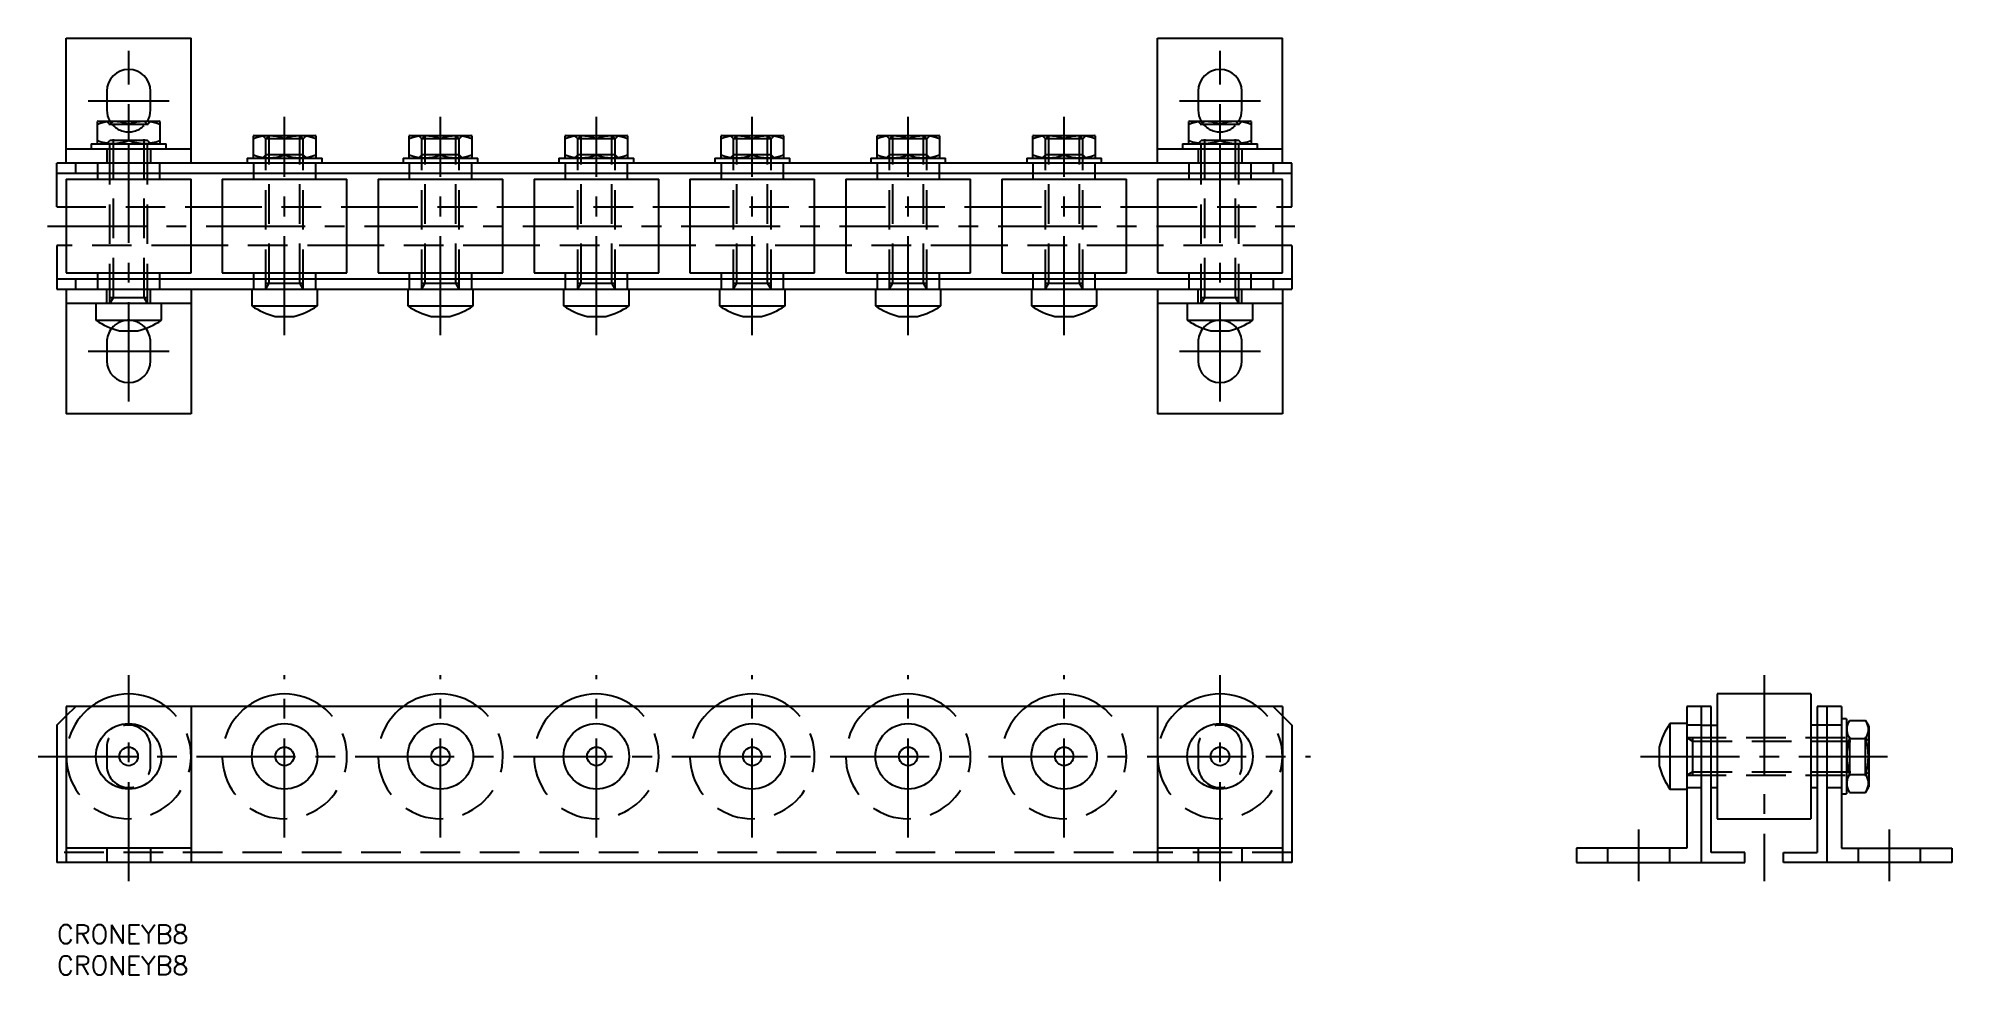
# Model space of a CAD drawing. Extents: x -3 to 304, y -8 to 142.
import ezdxf

# ---------------------------------------------------------------- set-up
doc = ezdxf.new("R2010")
doc.units = 0
doc.header["$LTSCALE"] = 0.5
doc.linetypes.add('CENTER', pattern=[50.8, 31.75, -6.35, 6.35, -6.35])
doc.linetypes.add('DASHED', pattern=[19.05, 12.7, -6.35])
for name, color, linetype in [('MSM_CENTER', 1, 'CENTER'), ('MSM_CONTINUOUS', 7, 'CONTINUOUS'), ('MSM_DASHED', 4, 'DASHED'), ('MSM_PART_NUMBER', 7, 'CONTINUOUS')]:
    doc.layers.add(name, color=color, linetype=linetype)
doc.styles.get("Standard").update_dxf_attribs({"font": 'txt.shx', "height": 3, "bigfont": 'bigfont.shx'})

# ---------------------------------------------------------------- blocks, each defined once
blk = doc.blocks.new('*U45')
at = {"layer": 'MSM_PART_NUMBER'}
blk.add_text('CRONEYB8', height=3, dxfattribs=at).set_placement((0, -3))
blk = doc.blocks.new('*U46')
at = {"layer": 'MSM_PART_NUMBER'}
blk.add_text('CRONEYB8', height=3, dxfattribs=at).set_placement((0, -8))

msp = doc.modelspace()

# ---------------------------------------------------------------- linework, layer by layer
at = {"layer": 'MSM_CENTER'}
for p, q in [((11.5, 83.91), (11.5, 140.11)), ((186.5, 83.91), (186.5, 140.11)), ((5, 132.11), (18, 132.11)), ((180, 132.11), (193, 132.11)), ((36.5, 94.51), (36.5, 129.51)), ((61.5, 94.51), (61.5, 129.51)), ((86.5, 94.51), (86.5, 129.51)), ((111.5, 94.51), (111.5, 129.51)), ((136.5, 94.51), (136.5, 129.51)), ((161.5, 94.51), (161.5, 129.51)), ((-1.5, 112.01), (201, 112.01)), ((18, 91.91), (5, 91.91)), ((193, 91.91), (180, 91.91)), ((11.5, 7), (11.5, 40)), ((36.5, 14), (36.5, 40)), ((61.5, 14), (61.5, 40)), ((86.5, 14), (86.5, 40)), ((111.5, 14), (111.5, 40)), ((136.5, 14), (136.5, 40)), ((161.5, 14), (161.5, 40)), ((186.5, 7), (186.5, 40)), ((273.74, 40), (273.74, 7)), ((-3, 27), (201, 27)), ((253.94, 27), (293.54, 27)), ((253.64, 7), (253.64, 15.3)), ((293.84, 7), (293.84, 15.3))]:
    msp.add_line(p, q, dxfattribs=at)
at = {"layer": 'MSM_CONTINUOUS'}
for p, q in [((1.5, 122.11), (1.5, 142.11)), ((1.5, 142.11), (21.5, 142.11)), ((21.5, 122.11), (21.5, 142.11)), ((176.5, 122.11), (176.5, 142.11)), ((176.5, 142.11), (196.5, 142.11)), ((196.5, 122.11), (196.5, 142.11)), ((8, 133.61), (8, 130.61)), ((15, 130.61), (15, 133.61)), ((183, 133.61), (183, 130.61)), ((190, 130.61), (190, 133.61)), ((6.6, 128.81), (6.5, 128.75)), ((6.5, 125.27), (6.5, 128.75)), ((6.6, 128.81), (16.4, 128.81)), ((11.5, 125.72), (11.5, 128.31)), ((16.5, 128.75), (16.4, 128.81)), ((16.5, 128.75), (16.5, 125.27)), ((31.6, 126.51), (31.5, 126.45)), ((31.5, 122.97), (31.5, 126.45)), ((31.6, 126.51), (41.4, 126.51)), ((36.5, 123.42), (36.5, 126.01)), ((41.5, 126.45), (41.4, 126.51)), ((41.5, 126.45), (41.5, 122.97)), ((56.6, 126.51), (56.5, 126.45)), ((56.5, 122.97), (56.5, 126.45)), ((56.6, 126.51), (66.4, 126.51)), ((61.5, 123.42), (61.5, 126.01)), ((66.5, 126.45), (66.4, 126.51)), ((66.5, 126.45), (66.5, 122.97)), ((81.6, 126.51), (81.5, 126.45)), ((81.5, 122.97), (81.5, 126.45)), ((81.6, 126.51), (91.4, 126.51)), ((86.5, 123.42), (86.5, 126.01)), ((91.5, 126.45), (91.4, 126.51)), ((91.5, 126.45), (91.5, 122.97)), ((106.6, 126.51), (106.5, 126.45)), ((106.5, 122.97), (106.5, 126.45)), ((106.6, 126.51), (116.4, 126.51)), ((111.5, 123.42), (111.5, 126.01)), ((116.5, 126.45), (116.4, 126.51)), ((116.5, 126.45), (116.5, 122.97)), ((131.6, 126.51), (131.5, 126.45)), ((131.5, 122.97), (131.5, 126.45)), ((131.6, 126.51), (141.4, 126.51)), ((136.5, 123.42), (136.5, 126.01)), ((141.5, 126.45), (141.4, 126.51)), ((141.5, 126.45), (141.5, 122.97)), ((156.6, 126.51), (156.5, 126.45)), ((156.5, 122.97), (156.5, 126.45)), ((156.6, 126.51), (166.4, 126.51)), ((161.5, 123.42), (161.5, 126.01)), ((166.5, 126.45), (166.4, 126.51)), ((166.5, 126.45), (166.5, 122.97)), ((181.6, 128.81), (181.5, 128.75)), ((181.5, 125.27), (181.5, 128.75)), ((181.6, 128.81), (191.4, 128.81)), ((186.5, 125.72), (186.5, 128.31)), ((191.5, 128.75), (191.4, 128.81)), ((191.5, 128.75), (191.5, 125.27)), ((1.5, 124.41), (21.5, 124.41)), ((5.5, 125.21), (5.5, 124.41)), ((5.5, 125.21), (17.5, 125.21)), ((6.5, 125.27), (6.6, 125.21)), ((16.4, 125.21), (16.5, 125.27)), ((17.5, 124.41), (17.5, 125.21)), ((30.5, 122.91), (30.5, 122.11)), ((30.5, 122.91), (42.5, 122.91)), ((31.5, 122.97), (31.6, 122.91)), ((41.4, 122.91), (41.5, 122.97)), ((42.5, 122.11), (42.5, 122.91)), ((55.5, 122.91), (55.5, 122.11)), ((55.5, 122.91), (67.5, 122.91)), ((56.5, 122.97), (56.6, 122.91)), ((66.4, 122.91), (66.5, 122.97)), ((67.5, 122.11), (67.5, 122.91)), ((80.5, 122.91), (80.5, 122.11)), ((80.5, 122.91), (92.5, 122.91)), ((81.5, 122.97), (81.6, 122.91)), ((91.4, 122.91), (91.5, 122.97)), ((92.5, 122.11), (92.5, 122.91)), ((105.5, 122.91), (105.5, 122.11)), ((105.5, 122.91), (117.5, 122.91)), ((106.5, 122.97), (106.6, 122.91)), ((116.4, 122.91), (116.5, 122.97)), ((117.5, 122.11), (117.5, 122.91)), ((130.5, 122.91), (130.5, 122.11)), ((130.5, 122.91), (142.5, 122.91)), ((131.5, 122.97), (131.6, 122.91)), ((141.4, 122.91), (141.5, 122.97)), ((142.5, 122.11), (142.5, 122.91)), ((155.5, 122.91), (155.5, 122.11)), ((155.5, 122.91), (167.5, 122.91)), ((156.5, 122.97), (156.6, 122.91)), ((166.4, 122.91), (166.5, 122.97)), ((167.5, 122.11), (167.5, 122.91)), ((176.5, 124.41), (196.5, 124.41)), ((180.5, 125.21), (180.5, 124.41)), ((180.5, 125.21), (192.5, 125.21)), ((181.5, 125.27), (181.6, 125.21)), ((191.4, 125.21), (191.5, 125.27)), ((192.5, 124.41), (192.5, 125.21)), ((0, 115.11), (0, 122.11)), ((198, 122.11), (0, 122.11)), ((0, 120.51), (198, 120.51)), ((3, 120.51), (3, 122.11)), ((6.5, 120.51), (6.5, 119.51)), ((16.5, 119.51), (16.5, 120.51)), ((31.5, 120.51), (31.5, 119.51)), ((41.5, 119.51), (41.5, 120.51)), ((56.5, 120.51), (56.5, 119.51)), ((66.5, 119.51), (66.5, 120.51)), ((81.5, 120.51), (81.5, 119.51)), ((91.5, 119.51), (91.5, 120.51)), ((106.5, 120.51), (106.5, 119.51)), ((116.5, 119.51), (116.5, 120.51)), ((131.5, 120.51), (131.5, 119.51)), ((141.5, 119.51), (141.5, 120.51)), ((156.5, 120.51), (156.5, 119.51)), ((166.5, 119.51), (166.5, 120.51)), ((181.5, 120.51), (181.5, 119.51)), ((191.5, 119.51), (191.5, 120.51)), ((195, 122.11), (195, 120.51)), ((198, 115.11), (198, 122.11)), ((1.5, 119.51), (1.5, 104.51)), ((1.5, 119.51), (21.5, 119.51)), ((21.5, 104.51), (21.5, 119.51)), ((26.5, 119.51), (26.5, 104.51)), ((26.5, 119.51), (46.5, 119.51)), ((46.5, 104.51), (46.5, 119.51)), ((51.5, 119.51), (51.5, 104.51)), ((51.5, 119.51), (71.5, 119.51)), ((71.5, 104.51), (71.5, 119.51)), ((76.5, 119.51), (76.5, 104.51)), ((76.5, 119.51), (96.5, 119.51)), ((96.5, 104.51), (96.5, 119.51)), ((101.5, 119.51), (101.5, 104.51)), ((101.5, 119.51), (121.5, 119.51)), ((121.5, 104.51), (121.5, 119.51)), ((126.5, 119.51), (126.5, 104.51)), ((126.5, 119.51), (146.5, 119.51)), ((146.5, 104.51), (146.5, 119.51)), ((151.5, 119.51), (151.5, 104.51)), ((151.5, 119.51), (171.5, 119.51)), ((171.5, 104.51), (171.5, 119.51)), ((176.5, 119.51), (176.5, 104.51)), ((176.5, 119.51), (196.5, 119.51)), ((196.5, 104.51), (196.5, 119.51)), ((0, 115.11), (1.5, 115.11)), ((21.5, 115.11), (26.5, 115.11)), ((46.5, 115.11), (51.5, 115.11)), ((71.5, 115.11), (76.5, 115.11)), ((96.5, 115.11), (101.5, 115.11)), ((121.5, 115.11), (126.5, 115.11)), ((146.5, 115.11), (151.5, 115.11)), ((171.5, 115.11), (176.5, 115.11)), ((196.5, 115.11), (198, 115.11)), ((0, 108.91), (0, 101.91)), ((1.5, 108.91), (0, 108.91)), ((26.5, 108.91), (21.5, 108.91)), ((51.5, 108.91), (46.5, 108.91)), ((76.5, 108.91), (71.5, 108.91)), ((101.5, 108.91), (96.5, 108.91)), ((126.5, 108.91), (121.5, 108.91)), ((151.5, 108.91), (146.5, 108.91)), ((176.5, 108.91), (171.5, 108.91)), ((198, 108.91), (196.5, 108.91)), ((198, 108.91), (198, 101.91)), ((1.5, 104.51), (21.5, 104.51)), ((6.5, 104.51), (6.5, 103.51)), ((16.5, 103.51), (16.5, 104.51)), ((26.5, 104.51), (46.5, 104.51)), ((31.5, 104.51), (31.5, 103.51)), ((41.5, 103.51), (41.5, 104.51)), ((51.5, 104.51), (71.5, 104.51)), ((56.5, 104.51), (56.5, 103.51)), ((66.5, 103.51), (66.5, 104.51)), ((76.5, 104.51), (96.5, 104.51)), ((81.5, 104.51), (81.5, 103.51)), ((91.5, 103.51), (91.5, 104.51)), ((101.5, 104.51), (121.5, 104.51)), ((106.5, 104.51), (106.5, 103.51)), ((116.5, 103.51), (116.5, 104.51)), ((126.5, 104.51), (146.5, 104.51)), ((131.5, 104.51), (131.5, 103.51)), ((141.5, 103.51), (141.5, 104.51)), ((151.5, 104.51), (171.5, 104.51)), ((156.5, 104.51), (156.5, 103.51)), ((166.5, 103.51), (166.5, 104.51)), ((176.5, 104.51), (196.5, 104.51)), ((181.5, 104.51), (181.5, 103.51)), ((191.5, 103.51), (191.5, 104.51)), ((198, 103.51), (0, 103.51)), ((0, 101.91), (198, 101.91)), ((1.5, 101.91), (1.5, 81.91)), ((3, 101.91), (3, 103.51)), ((21.5, 101.91), (21.5, 81.91)), ((31.25, 101.91), (31.25, 99.2)), ((41.75, 99.2), (41.75, 101.91)), ((56.25, 101.91), (56.25, 99.2)), ((66.75, 99.2), (66.75, 101.91)), ((81.25, 101.91), (81.25, 99.2)), ((91.75, 99.2), (91.75, 101.91)), ((106.25, 101.91), (106.25, 99.2)), ((116.75, 99.2), (116.75, 101.91)), ((131.25, 101.91), (131.25, 99.2)), ((141.75, 99.2), (141.75, 101.91)), ((156.25, 101.91), (156.25, 99.2)), ((166.75, 99.2), (166.75, 101.91)), ((176.5, 101.91), (176.5, 81.91)), ((195, 103.51), (195, 101.91)), ((196.5, 101.91), (196.5, 81.91)), ((21.5, 99.61), (1.5, 99.61)), ((6.25, 99.61), (6.25, 96.9)), ((16.75, 96.9), (16.75, 99.61)), ((31.25, 99.2), (41.75, 99.2)), ((56.25, 99.2), (66.75, 99.2)), ((81.25, 99.2), (91.75, 99.2)), ((106.25, 99.2), (116.75, 99.2)), ((131.25, 99.2), (141.75, 99.2)), ((156.25, 99.2), (166.75, 99.2)), ((196.5, 99.61), (176.5, 99.61)), ((181.25, 99.61), (181.25, 96.9)), ((191.75, 96.9), (191.75, 99.61)), ((6.25, 96.9), (16.75, 96.9)), ((10.01, 95.21), (12.99, 95.21)), ((35.01, 97.51), (37.99, 97.51)), ((60.01, 97.51), (62.99, 97.51)), ((85.01, 97.51), (87.99, 97.51)), ((110.01, 97.51), (112.99, 97.51)), ((135.01, 97.51), (137.99, 97.51)), ((160.01, 97.51), (162.99, 97.51)), ((181.25, 96.9), (191.75, 96.9)), ((185.01, 95.21), (187.99, 95.21)), ((8, 93.41), (8, 90.41)), ((15, 90.41), (15, 93.41)), ((183, 93.41), (183, 90.41)), ((190, 90.41), (190, 93.41)), ((21.5, 81.91), (1.5, 81.91)), ((196.5, 81.91), (176.5, 81.91)), ((266.24, 37), (266.24, 17)), ((281.24, 37), (266.24, 37)), ((281.24, 37), (281.24, 17)), ((1.5, 35), (1.5, 10)), ((196.5, 35), (1.5, 35)), ((21.5, 35), (21.5, 10)), ((176.5, 35), (176.5, 10)), ((196.5, 35), (196.5, 10)), ((265.24, 35), (261.34, 35)), ((261.34, 35), (261.34, 12.3)), ((263.64, 35), (263.64, 10)), ((265.24, 11.6), (265.24, 35)), ((282.24, 35), (282.24, 11.6)), ((286.14, 35), (282.24, 35)), ((283.84, 10), (283.84, 35)), ((286.14, 35), (286.14, 12.3)), ((0, 32), (1.5, 33.5)), ((0, 32), (0, 10)), ((196.5, 33.5), (198, 32)), ((198, 32), (198, 10)), ((258.63, 32.25), (258.63, 21.75)), ((261.34, 32.25), (258.63, 32.25)), ((263.64, 32), (266.24, 32)), ((283.84, 32), (281.24, 32)), ((286.94, 33), (286.14, 33)), ((286.94, 33), (286.94, 21)), ((287.44, 32.77), (286.94, 31.9)), ((287.44, 32.77), (290.03, 32.77)), ((290.54, 31.9), (290.03, 32.77)), ((290.54, 31.9), (290.54, 22.1)), ((256.94, 28.49), (256.94, 25.51)), ((287.44, 29.89), (290.03, 29.89)), ((258.63, 21.75), (261.34, 21.75)), ((265.24, 22), (266.24, 22)), ((281.24, 22), (282.24, 22)), ((286.94, 22.1), (287.44, 21.23)), ((287.44, 24.11), (290.03, 24.11)), ((290.03, 21.23), (290.54, 22.1)), ((286.14, 21), (286.94, 21)), ((287.44, 21.23), (290.03, 21.23)), ((266.24, 17), (281.24, 17)), ((21.5, 12.3), (1.5, 12.3)), ((196.5, 12.3), (176.5, 12.3)), ((261.34, 12.3), (243.64, 12.3)), ((243.64, 12.3), (243.64, 10)), ((286.14, 12.3), (303.84, 12.3)), ((303.84, 12.3), (303.84, 10)), ((198, 10), (0, 10)), ((243.64, 10), (270.64, 10)), ((270.64, 11.6), (265.24, 11.6)), ((270.64, 10), (270.64, 11.6)), ((276.84, 11.6), (282.24, 11.6)), ((276.84, 10), (276.84, 11.6)), ((303.84, 10), (276.84, 10))]:
    msp.add_line(p, q, dxfattribs=at)
for centre, radius in [((11.5, 27), 5.25), ((36.5, 27), 5.25), ((61.5, 27), 5.25), ((86.5, 27), 5.25), ((111.5, 27), 5.25), ((136.5, 27), 5.25), ((161.5, 27), 5.25), ((186.5, 27), 5.25), ((11.5, 27), 1.49), ((36.5, 27), 1.49), ((61.5, 27), 1.49), ((86.5, 27), 1.49), ((111.5, 27), 1.49), ((136.5, 27), 1.49), ((161.5, 27), 1.49), ((186.5, 27), 1.49)]:
    msp.add_circle(centre, radius, dxfattribs=at)
for centre, radius, start, end in [((11.5, 133.61), 3.5, 0, 180), ((186.5, 133.61), 3.5, 0, 180), ((11.5, 130.61), 3.5, 180, 210.9497), ((11.5, 130.61), 3.5, 329.0503, 0), ((186.5, 130.61), 3.5, 180, 210.9497), ((186.5, 130.61), 3.5, 329.0503, 0), ((9, 121.38), 7.37, 70.1592, 109.8408), ((14, 121.38), 7.37, 70.1592, 109.8408), ((34, 119.08), 7.37, 70.1592, 109.8408), ((39, 119.08), 7.37, 70.1592, 109.8408), ((59, 119.08), 7.37, 70.1592, 109.8408), ((64, 119.08), 7.37, 70.1592, 109.8408), ((84, 119.08), 7.37, 70.1592, 109.8408), ((89, 119.08), 7.37, 70.1592, 109.8408), ((109, 119.08), 7.37, 70.1592, 109.8408), ((114, 119.08), 7.37, 70.1592, 109.8408), ((134, 119.08), 7.37, 70.1592, 109.8408), ((139, 119.08), 7.37, 70.1592, 109.8408), ((159, 119.08), 7.37, 70.1592, 109.8408), ((164, 119.08), 7.37, 70.1592, 109.8408), ((184, 121.38), 7.37, 70.1592, 109.8408), ((189, 121.38), 7.37, 70.1592, 109.8408), ((9, 132.64), 7.37, 250.1592, 289.8408), ((14, 132.64), 7.37, 250.1592, 289.8408), ((34, 130.34), 7.37, 250.1592, 289.8408), ((39, 130.34), 7.37, 250.1592, 289.8408), ((59, 130.34), 7.37, 250.1592, 289.8408), ((64, 130.34), 7.37, 250.1592, 289.8408), ((84, 130.34), 7.37, 250.1592, 289.8408), ((89, 130.34), 7.37, 250.1592, 289.8408), ((109, 130.34), 7.37, 250.1592, 289.8408), ((114, 130.34), 7.37, 250.1592, 289.8408), ((134, 130.34), 7.37, 250.1592, 289.8408), ((139, 130.34), 7.37, 250.1592, 289.8408), ((159, 130.34), 7.37, 250.1592, 289.8408), ((164, 130.34), 7.37, 250.1592, 289.8408), ((184, 132.64), 7.37, 250.1592, 289.8408), ((189, 132.64), 7.37, 250.1592, 289.8408), ((38.04, 109.25), 12.12, 235.9445, 255.5214), ((34.96, 109.25), 12.12, 284.4786, 304.0555), ((63.04, 109.25), 12.12, 235.9445, 255.5214), ((59.96, 109.25), 12.12, 284.4786, 304.0555), ((88.04, 109.25), 12.12, 235.9445, 255.5214), ((84.96, 109.25), 12.12, 284.4786, 304.0555), ((113.04, 109.25), 12.12, 235.9445, 255.5214), ((109.96, 109.25), 12.12, 284.4786, 304.0555), ((138.04, 109.25), 12.12, 235.9445, 255.5214), ((134.96, 109.25), 12.12, 284.4786, 304.0555), ((163.04, 109.25), 12.12, 235.9445, 255.5214), ((159.96, 109.25), 12.12, 284.4786, 304.0555), ((13.04, 106.95), 12.12, 235.9445, 255.5214), ((11.5, 93.41), 3.5, 141.2477, 180), ((9.96, 106.95), 12.12, 284.4786, 304.0555), ((11.5, 93.41), 3.5, 0, 38.7523), ((188.04, 106.95), 12.12, 235.9445, 255.5214), ((186.5, 93.41), 3.5, 141.2477, 180), ((184.96, 106.95), 12.12, 284.4786, 304.0555), ((186.5, 93.41), 3.5, 0, 38.7523), ((11.5, 90.41), 3.5, 180, 0), ((186.5, 90.41), 3.5, 180, 0), ((11.5, 27), 10, 53.1301, 126.8699), ((36.5, 27), 10, 53.1301, 126.8699), ((61.5, 27), 10, 53.1301, 126.8699), ((86.5, 27), 10, 53.1301, 126.8699), ((111.5, 27), 10, 53.1301, 126.8699), ((136.5, 27), 10, 53.1301, 126.8699), ((161.5, 27), 10, 53.1301, 126.8699), ((186.5, 27), 10, 53.1301, 126.8699), ((268.67, 25.46), 12.12, 145.9445, 165.5214), ((289.55, 31.33), 2.56, 154.3574, 214.3573), ((287.92, 31.33), 2.56, 325.6427, 25.6426), ((296.6, 27), 9.61, 162.5124, 197.4876), ((280.87, 27), 9.61, 342.5124, 17.4876), ((268.67, 28.54), 12.12, 194.4786, 214.0555), ((289.55, 22.67), 2.56, 145.6427, 205.6426), ((287.92, 22.67), 2.56, 334.3574, 34.3573)]:
    msp.add_arc(centre, radius, start, end, dxfattribs=at)
at = {"layer": 'MSM_DASHED'}
for p, q in [((7.96, 128.81), (8.5, 128.27)), ((9.04, 128.81), (8.5, 128.27)), ((14.5, 128.27), (8.5, 128.27)), ((8.5, 99.61), (8.5, 128.27)), ((9.04, 100.55), (9.04, 128.81)), ((13.96, 128.81), (14.5, 128.27)), ((13.96, 100.55), (13.96, 128.81)), ((15.04, 128.81), (14.5, 128.27)), ((14.5, 99.61), (14.5, 128.27)), ((32.96, 126.51), (33.5, 125.97)), ((34.04, 126.51), (33.5, 125.97)), ((39.5, 125.97), (33.5, 125.97)), ((33.5, 101.91), (33.5, 125.97)), ((34.04, 102.85), (34.04, 126.51)), ((38.96, 126.51), (39.5, 125.97)), ((38.96, 102.85), (38.96, 126.51)), ((40.04, 126.51), (39.5, 125.97)), ((39.5, 101.91), (39.5, 125.97)), ((57.96, 126.51), (58.5, 125.97)), ((59.04, 126.51), (58.5, 125.97)), ((64.5, 125.97), (58.5, 125.97)), ((58.5, 101.91), (58.5, 125.97)), ((59.04, 102.85), (59.04, 126.51)), ((63.96, 126.51), (64.5, 125.97)), ((63.96, 102.85), (63.96, 126.51)), ((65.04, 126.51), (64.5, 125.97)), ((64.5, 101.91), (64.5, 125.97)), ((82.96, 126.51), (83.5, 125.97)), ((84.04, 126.51), (83.5, 125.97)), ((89.5, 125.97), (83.5, 125.97)), ((83.5, 101.91), (83.5, 125.97)), ((84.04, 102.85), (84.04, 126.51)), ((88.96, 126.51), (89.5, 125.97)), ((88.96, 102.85), (88.96, 126.51)), ((90.04, 126.51), (89.5, 125.97)), ((89.5, 101.91), (89.5, 125.97)), ((107.96, 126.51), (108.5, 125.97)), ((109.04, 126.51), (108.5, 125.97)), ((114.5, 125.97), (108.5, 125.97)), ((108.5, 101.91), (108.5, 125.97)), ((109.04, 102.85), (109.04, 126.51)), ((113.96, 126.51), (114.5, 125.97)), ((113.96, 102.85), (113.96, 126.51)), ((115.04, 126.51), (114.5, 125.97)), ((114.5, 101.91), (114.5, 125.97)), ((132.96, 126.51), (133.5, 125.97)), ((134.04, 126.51), (133.5, 125.97)), ((139.5, 125.97), (133.5, 125.97)), ((133.5, 101.91), (133.5, 125.97)), ((134.04, 102.85), (134.04, 126.51)), ((138.96, 126.51), (139.5, 125.97)), ((138.96, 102.85), (138.96, 126.51)), ((140.04, 126.51), (139.5, 125.97)), ((139.5, 101.91), (139.5, 125.97)), ((157.96, 126.51), (158.5, 125.97)), ((159.04, 126.51), (158.5, 125.97)), ((164.5, 125.97), (158.5, 125.97)), ((158.5, 101.91), (158.5, 125.97)), ((159.04, 102.85), (159.04, 126.51)), ((163.96, 126.51), (164.5, 125.97)), ((163.96, 102.85), (163.96, 126.51)), ((165.04, 126.51), (164.5, 125.97)), ((164.5, 101.91), (164.5, 125.97)), ((182.96, 128.81), (183.5, 128.27)), ((184.04, 128.81), (183.5, 128.27)), ((183.5, 99.61), (183.5, 128.27)), ((189.5, 128.27), (183.5, 128.27)), ((184.04, 100.55), (184.04, 128.81)), ((188.96, 100.55), (188.96, 128.81)), ((188.96, 128.81), (189.5, 128.27)), ((190.04, 128.81), (189.5, 128.27)), ((189.5, 99.61), (189.5, 128.27)), ((7.96, 125.21), (8.5, 125.75)), ((8, 124.41), (8, 122.11)), ((14.5, 125.75), (8.5, 125.75)), ((15.04, 125.21), (14.5, 125.75)), ((15, 124.41), (15, 122.11)), ((32.96, 122.91), (33.5, 123.45)), ((39.5, 123.45), (33.5, 123.45)), ((40.04, 122.91), (39.5, 123.45)), ((57.96, 122.91), (58.5, 123.45)), ((64.5, 123.45), (58.5, 123.45)), ((65.04, 122.91), (64.5, 123.45)), ((82.96, 122.91), (83.5, 123.45)), ((89.5, 123.45), (83.5, 123.45)), ((90.04, 122.91), (89.5, 123.45)), ((107.96, 122.91), (108.5, 123.45)), ((114.5, 123.45), (108.5, 123.45)), ((115.04, 122.91), (114.5, 123.45)), ((132.96, 122.91), (133.5, 123.45)), ((139.5, 123.45), (133.5, 123.45)), ((140.04, 122.91), (139.5, 123.45)), ((157.96, 122.91), (158.5, 123.45)), ((164.5, 123.45), (158.5, 123.45)), ((165.04, 122.91), (164.5, 123.45)), ((182.96, 125.21), (183.5, 125.75)), ((183, 124.41), (183, 122.11)), ((189.5, 125.75), (183.5, 125.75)), ((190.04, 125.21), (189.5, 125.75)), ((190, 124.41), (190, 122.11)), ((6.5, 122.11), (6.5, 120.51)), ((16.5, 120.51), (16.5, 122.11)), ((31.5, 122.11), (31.5, 120.51)), ((41.5, 120.51), (41.5, 122.11)), ((56.5, 122.11), (56.5, 120.51)), ((66.5, 120.51), (66.5, 122.11)), ((81.5, 122.11), (81.5, 120.51)), ((91.5, 120.51), (91.5, 122.11)), ((106.5, 122.11), (106.5, 120.51)), ((116.5, 120.51), (116.5, 122.11)), ((131.5, 122.11), (131.5, 120.51)), ((141.5, 120.51), (141.5, 122.11)), ((156.5, 122.11), (156.5, 120.51)), ((166.5, 120.51), (166.5, 122.11)), ((181.5, 122.11), (181.5, 120.51)), ((191.5, 120.51), (191.5, 122.11)), ((1.5, 115.11), (21.5, 115.11)), ((26.5, 115.11), (46.5, 115.11)), ((51.5, 115.11), (71.5, 115.11)), ((76.5, 115.11), (96.5, 115.11)), ((101.5, 115.11), (121.5, 115.11)), ((126.5, 115.11), (146.5, 115.11)), ((151.5, 115.11), (171.5, 115.11)), ((176.5, 115.11), (196.5, 115.11)), ((21.5, 108.91), (1.5, 108.91)), ((46.5, 108.91), (26.5, 108.91)), ((71.5, 108.91), (51.5, 108.91)), ((96.5, 108.91), (76.5, 108.91)), ((121.5, 108.91), (101.5, 108.91)), ((146.5, 108.91), (126.5, 108.91)), ((171.5, 108.91), (151.5, 108.91)), ((196.5, 108.91), (176.5, 108.91)), ((6.5, 103.51), (6.5, 101.91)), ((8, 99.61), (8, 101.91)), ((15, 99.61), (15, 101.91)), ((16.5, 101.91), (16.5, 103.51)), ((31.5, 103.51), (31.5, 101.91)), ((33.5, 102.85), (39.5, 102.85)), ((33.5, 101.91), (34.04, 102.85)), ((39.5, 101.91), (38.96, 102.85)), ((41.5, 101.91), (41.5, 103.51)), ((56.5, 103.51), (56.5, 101.91)), ((58.5, 102.85), (64.5, 102.85)), ((58.5, 101.91), (59.04, 102.85)), ((64.5, 101.91), (63.96, 102.85)), ((66.5, 101.91), (66.5, 103.51)), ((81.5, 103.51), (81.5, 101.91)), ((83.5, 102.85), (89.5, 102.85)), ((83.5, 101.91), (84.04, 102.85)), ((89.5, 101.91), (88.96, 102.85)), ((91.5, 101.91), (91.5, 103.51)), ((106.5, 103.51), (106.5, 101.91)), ((108.5, 102.85), (114.5, 102.85)), ((108.5, 101.91), (109.04, 102.85)), ((114.5, 101.91), (113.96, 102.85)), ((116.5, 101.91), (116.5, 103.51)), ((131.5, 103.51), (131.5, 101.91)), ((133.5, 102.85), (139.5, 102.85)), ((133.5, 101.91), (134.04, 102.85)), ((139.5, 101.91), (138.96, 102.85)), ((141.5, 101.91), (141.5, 103.51)), ((156.5, 103.51), (156.5, 101.91)), ((158.5, 102.85), (164.5, 102.85)), ((158.5, 101.91), (159.04, 102.85)), ((164.5, 101.91), (163.96, 102.85)), ((166.5, 101.91), (166.5, 103.51)), ((181.5, 103.51), (181.5, 101.91)), ((183, 99.61), (183, 101.91)), ((190, 99.61), (190, 101.91)), ((191.5, 101.91), (191.5, 103.51)), ((8.5, 100.55), (14.5, 100.55)), ((8.5, 99.61), (9.04, 100.55)), ((14.5, 99.61), (13.96, 100.55)), ((183.5, 99.61), (184.04, 100.55)), ((183.5, 100.55), (189.5, 100.55)), ((189.5, 99.61), (188.96, 100.55)), ((1.5, 33.5), (3, 35)), ((195, 35), (196.5, 33.5)), ((263.64, 32), (261.34, 32)), ((286.14, 32), (283.84, 32)), ((8, 28.5), (8, 25.5)), ((15, 25.5), (15, 28.5)), ((183, 28.5), (183, 25.5)), ((190, 25.5), (190, 28.5)), ((261.34, 30), (290, 30)), ((261.34, 30), (262.27, 29.46)), ((262.27, 30), (262.27, 24)), ((262.27, 29.46), (290.54, 29.46)), ((286.94, 30.54), (287.48, 30)), ((287.48, 24), (287.48, 30)), ((290.54, 30.54), (290, 30)), ((290, 24), (290, 30)), ((290.54, 29.46), (290, 30)), ((261.34, 24), (262.27, 24.54)), ((261.34, 24), (290, 24)), ((261.34, 22), (263.64, 22)), ((262.27, 24.54), (290.54, 24.54)), ((283.84, 22), (286.14, 22)), ((286.94, 23.46), (287.48, 24)), ((290.54, 24.54), (290, 24)), ((290.54, 23.46), (290, 24)), ((8, 12.3), (8, 10)), ((15, 12.3), (15, 10)), ((183, 12.3), (183, 10)), ((190, 12.3), (190, 10)), ((248.64, 12.3), (248.64, 10)), ((258.64, 10), (258.64, 12.3)), ((288.84, 12.3), (288.84, 10)), ((298.84, 10), (298.84, 12.3)), ((198, 11.6), (0, 11.6))]:
    msp.add_line(p, q, dxfattribs=at)
for centre, radius, start, end in [((11.5, 130.61), 3.5, 210.9497, 329.0503), ((186.5, 130.61), 3.5, 210.9497, 329.0503), ((11.5, 93.41), 3.5, 38.7523, 141.2477), ((186.5, 93.41), 3.5, 38.7523, 141.2477), ((11.5, 27), 10, 126.8699, 53.1301), ((36.5, 27), 10, 126.8699, 53.1301), ((61.5, 27), 10, 126.8699, 53.1301), ((86.5, 27), 10, 126.8699, 53.1301), ((111.5, 27), 10, 126.8699, 53.1301), ((136.5, 27), 10, 126.8699, 53.1301), ((161.5, 27), 10, 126.8699, 53.1301), ((186.5, 27), 10, 126.8699, 53.1301), ((11.5, 28.5), 3.5, 0, 180), ((186.5, 28.5), 3.5, 0, 180), ((11.5, 25.5), 3.5, 180, 0), ((186.5, 25.5), 3.5, 180, 0)]:
    msp.add_arc(centre, radius, start, end, dxfattribs=at)

# ---------------------------------------------------------------- block references
at = {"layer": 'MSM_CONTINUOUS'}
for name in ['*U45', '*U46']:
    msp.add_blockref(name, (0, 0), dxfattribs=at)

doc.saveas('drawing.dxf')
